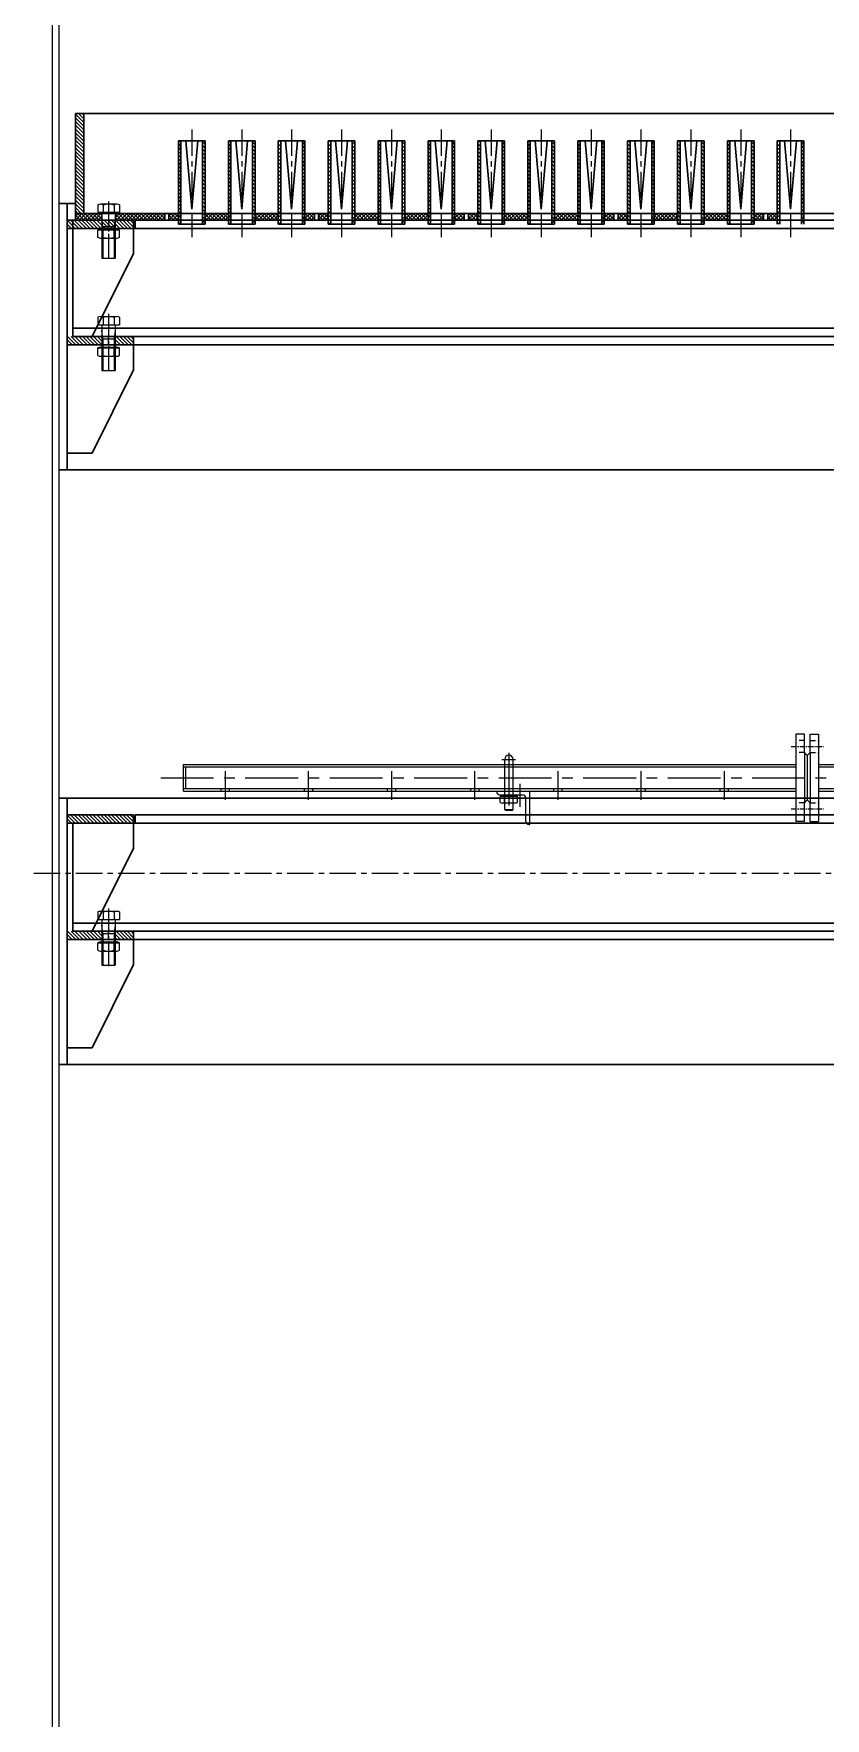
# Model space of a CAD drawing. Header units: millimetres. Extents: x -1286879 to -1269059, y -656245 to -631015.
# Drawn here: x -1283862 to -1282910, y -639587 to -637563 of the extents above; entities that cross this region are included whole.
import ezdxf

# ---------------------------------------------------------------- set-up
doc = ezdxf.new("R2010")
doc.units = ezdxf.units.MM
for name, pattern in [('CENTER', [50.8, 31.75, -6.35, 6.35, -6.35]), ('DASHED', [19.05, 12.7, -6.35]), ('EB_DASHDOT', [39, 30, -3, 3, -3])]:
    doc.linetypes.add(name, pattern=pattern)
doc.layers.get('0').update_dxf_attribs({"linetype": 'CONTINUOUS'})
for name, color, linetype in [('EbLayer1', 7, 'CONTINUOUS'), ('EbLayer2', 1, 'EB_DASHDOT'), ('EbLayer4', 7, 'CONTINUOUS')]:
    doc.layers.add(name, color=color, linetype=linetype)
pattern_1 = [(135, (-2535402.567, -118650.8062), (2.24506403, 2.24506403), []), (45, (-2535402.567, -118650.8062), (2.24506403, -2.24506403), [])]
pattern_2 = [(135, (-2535402.567, -118650.8062), (2.24506403, 2.24506403), [])]

# ---------------------------------------------------------------- blocks, each defined once
blk = doc.blocks.new('EB_BLOCK1', base_point=(-28.1, -59.9))
at = {"layer": 'EbLayer1'}
for p, q in [((-38.1, -50.1), (-38.1, -69.7)), ((-37.2, -46.8), (-28.1, -46.8)), ((-37.2, -53.4), (-28.1, -53.4)), ((-28.1, -46.8), (-28.1, -73)), ((-28.1, -51.9), (-28.1, -67.9)), ((-28.1, -51.9), (26.9, -51.9)), ((-11.1, -51.9), (-11.1, -67.9)), ((26.9, -51.9), (26.9, -67.9)), ((-37.2, -66.5), (-28.1, -66.5)), ((-37.2, -73), (-28.1, -73)), ((-28.1, -67.9), (26.9, -67.9))]:
    blk.add_line(p, q, dxfattribs=at)
for centre, radius, start, end in [((-31.8, -50.1), 6.34, 148.9424, 211.0576), ((-14.1, -59.9), 24, 164.1807, 195.8193), ((-31.8, -69.7), 6.34, 148.9424, 211.0576)]:
    blk.add_arc(centre, radius, start, end, dxfattribs=at)
at = {"layer": 'EbLayer2', "linetype": 'EB_DASHDOT'}
blk.add_line((-41.1, -59.9), (29.9, -59.9), dxfattribs=at)
at = {"layer": 'EbLayer4'}
for p, q in [((-11.1, -53.1), (-21.1, -51.9)), ((-11.1, -53.1), (26.9, -53.1)), ((-21.1, -67.9), (-11.1, -66.7)), ((-11.1, -66.7), (26.9, -66.7))]:
    blk.add_line(p, q, dxfattribs=at)

msp = doc.modelspace()

# ---------------------------------------------------------------- hatches: boundary and pattern name
h = msp.add_hatch()
h.set_pattern_fill('ANSI31', color=256, style=0)
h.set_pattern_definition(pattern_2)
h.paths.add_polyline_path([(-1283811.7, -637658.6), (-1283801.7, -637658.6), (-1283801.7, -637778.6), (-1283811.7, -637778.6)])
at = {"ltscale": 0.5}
h = msp.add_hatch(dxfattribs=at)
h.set_pattern_fill('ANSI31', color=256, style=0)
h.set_pattern_definition([(135, (-2536122.567, -118650.8062), (2.24506403, 2.24506403), [])])
h.paths.add_polyline_path([(-1283658.7, -637691.6), (-1283655.7, -637691.6), (-1283655.7, -637791.6), (-1283658.7, -637791.6)])
h.paths.add_polyline_path([(-1283687.7, -637691.6), (-1283684.7, -637691.6), (-1283684.7, -637791.6), (-1283687.7, -637791.6)])
h = msp.add_hatch(dxfattribs=at)
h.set_pattern_fill('ANSI31', color=256, style=0)
h.set_pattern_definition([(135, (-2536062.567, -118650.8062), (2.24506403, 2.24506403), [])])
h.paths.add_polyline_path([(-1283598.7, -637691.6), (-1283595.7, -637691.6), (-1283595.7, -637791.6), (-1283598.7, -637791.6)])
h.paths.add_polyline_path([(-1283627.7, -637691.6), (-1283624.7, -637691.6), (-1283624.7, -637791.6), (-1283627.7, -637791.6)])
h = msp.add_hatch(dxfattribs=at)
h.set_pattern_fill('ANSI31', color=256, style=0)
h.set_pattern_definition([(135, (-2536002.567, -118650.8062), (2.24506403, 2.24506403), [])])
h.paths.add_polyline_path([(-1283538.7, -637691.6), (-1283535.7, -637691.6), (-1283535.7, -637791.6), (-1283538.7, -637791.6)])
h.paths.add_polyline_path([(-1283567.7, -637691.6), (-1283564.7, -637691.6), (-1283564.7, -637791.6), (-1283567.7, -637791.6)])
h = msp.add_hatch(dxfattribs=at)
h.set_pattern_fill('ANSI31', color=256, style=0)
h.set_pattern_definition([(135, (-2535942.567, -118650.8062), (2.24506403, 2.24506403), [])])
h.paths.add_polyline_path([(-1283478.7, -637691.6), (-1283475.7, -637691.6), (-1283475.7, -637791.6), (-1283478.7, -637791.6)])
h.paths.add_polyline_path([(-1283507.7, -637691.6), (-1283504.7, -637691.6), (-1283504.7, -637791.6), (-1283507.7, -637791.6)])
h = msp.add_hatch(dxfattribs=at)
h.set_pattern_fill('ANSI31', color=256, style=0)
h.set_pattern_definition([(135, (-2535882.567, -118650.8062), (2.24506403, 2.24506403), [])])
h.paths.add_polyline_path([(-1283418.7, -637691.6), (-1283415.7, -637691.6), (-1283415.7, -637791.6), (-1283418.7, -637791.6)])
h.paths.add_polyline_path([(-1283447.7, -637691.6), (-1283444.7, -637691.6), (-1283444.7, -637791.6), (-1283447.7, -637791.6)])
h = msp.add_hatch(dxfattribs=at)
h.set_pattern_fill('ANSI31', color=256, style=0)
h.set_pattern_definition([(135, (-2535822.567, -118650.8062), (2.24506403, 2.24506403), [])])
h.paths.add_polyline_path([(-1283358.7, -637691.6), (-1283355.7, -637691.6), (-1283355.7, -637791.6), (-1283358.7, -637791.6)])
h.paths.add_polyline_path([(-1283387.7, -637691.6), (-1283384.7, -637691.6), (-1283384.7, -637791.6), (-1283387.7, -637791.6)])
h = msp.add_hatch(dxfattribs=at)
h.set_pattern_fill('ANSI31', color=256, style=0)
h.set_pattern_definition([(135, (-2535762.567, -118650.8062), (2.24506403, 2.24506403), [])])
h.paths.add_polyline_path([(-1283298.7, -637691.6), (-1283295.7, -637691.6), (-1283295.7, -637791.6), (-1283298.7, -637791.6)])
h.paths.add_polyline_path([(-1283327.7, -637691.6), (-1283324.7, -637691.6), (-1283324.7, -637791.6), (-1283327.7, -637791.6)])
h = msp.add_hatch(dxfattribs=at)
h.set_pattern_fill('ANSI31', color=256, style=0)
h.set_pattern_definition([(135, (-2535702.567, -118650.8062), (2.24506403, 2.24506403), [])])
h.paths.add_polyline_path([(-1283238.7, -637691.6), (-1283235.7, -637691.6), (-1283235.7, -637791.6), (-1283238.7, -637791.6)])
h.paths.add_polyline_path([(-1283267.7, -637691.6), (-1283264.7, -637691.6), (-1283264.7, -637791.6), (-1283267.7, -637791.6)])
h = msp.add_hatch(dxfattribs=at)
h.set_pattern_fill('ANSI31', color=256, style=0)
h.set_pattern_definition([(135, (-2535642.567, -118650.8062), (2.24506403, 2.24506403), [])])
h.paths.add_polyline_path([(-1283178.7, -637691.6), (-1283175.7, -637691.6), (-1283175.7, -637791.6), (-1283178.7, -637791.6)])
h.paths.add_polyline_path([(-1283207.7, -637691.6), (-1283204.7, -637691.6), (-1283204.7, -637791.6), (-1283207.7, -637791.6)])
h = msp.add_hatch(dxfattribs=at)
h.set_pattern_fill('ANSI31', color=256, style=0)
h.set_pattern_definition([(135, (-2535582.567, -118650.8062), (2.24506403, 2.24506403), [])])
h.paths.add_polyline_path([(-1283118.7, -637691.6), (-1283115.7, -637691.6), (-1283115.7, -637791.6), (-1283118.7, -637791.6)])
h.paths.add_polyline_path([(-1283147.7, -637691.6), (-1283144.7, -637691.6), (-1283144.7, -637791.6), (-1283147.7, -637791.6)])
h = msp.add_hatch(dxfattribs=at)
h.set_pattern_fill('ANSI31', color=256, style=0)
h.set_pattern_definition([(135, (-2535522.567, -118650.8062), (2.24506403, 2.24506403), [])])
h.paths.add_polyline_path([(-1283058.7, -637691.6), (-1283055.7, -637691.6), (-1283055.7, -637791.6), (-1283058.7, -637791.6)])
h.paths.add_polyline_path([(-1283087.7, -637691.6), (-1283084.7, -637691.6), (-1283084.7, -637791.6), (-1283087.7, -637791.6)])
h = msp.add_hatch(dxfattribs=at)
h.set_pattern_fill('ANSI31', color=256, style=0)
h.set_pattern_definition([(135, (-2535462.567, -118650.8062), (2.24506403, 2.24506403), [])])
h.paths.add_polyline_path([(-1282998.7, -637691.6), (-1282995.7, -637691.6), (-1282995.7, -637791.6), (-1282998.7, -637791.6)])
h.paths.add_polyline_path([(-1283027.7, -637691.6), (-1283024.7, -637691.6), (-1283024.7, -637791.6), (-1283027.7, -637791.6)])
h = msp.add_hatch(dxfattribs=at)
h.set_pattern_fill('ANSI31', color=256, style=0)
h.set_pattern_definition(pattern_2)
h.paths.add_polyline_path([(-1282938.7, -637691.6), (-1282935.7, -637691.6), (-1282935.7, -637791.6), (-1282938.7, -637791.6)])
h.paths.add_polyline_path([(-1282967.7, -637691.6), (-1282964.7, -637691.6), (-1282964.7, -637791.6), (-1282967.7, -637791.6)])
h = msp.add_hatch(dxfattribs=at)
h.set_pattern_fill('ANSI31', color=256, style=0)
h.set_pattern_definition([(135, (-2550376.083, -119656.0307), (2.24506403, 2.24506403), [])])
h.paths.add_polyline_path([(-1283821.7, -637796.6), (-1283821.7, -637786.6), (-1283741.7, -637786.6), (-1283741.7, -637796.6)])
h.paths.add_polyline_path([(-1283821.7, -637936.6), (-1283821.7, -637926.6), (-1283779.7, -637926.6), (-1283779.7, -637936.6)])
h.paths.add_polyline_path([(-1283741.7, -637926.6), (-1283741.7, -637936.6), (-1283763.7, -637936.6), (-1283763.7, -637926.6)])
h = msp.add_hatch()
h.set_pattern_fill('ANSI37', color=256, style=0)
h.set_pattern_definition(pattern_1)
h.paths.add_polyline_path([(-1283779.7, -637778.6), (-1283779.7, -637786.6), (-1283811.7, -637786.6), (-1283811.7, -637778.6)])
h.paths.add_polyline_path([(-1283763.7, -637786.6), (-1283763.7, -637778.6), (-1283704.2, -637778.6), (-1283704.2, -637786.6)])
h.paths.add_polyline_path([(-1283699.2, -637786.6), (-1283699.2, -637778.6), (-1283687.7, -637778.6), (-1283687.7, -637786.6)])
h = msp.add_hatch()
h.set_pattern_fill('ANSI37', color=256, style=0)
h.set_pattern_definition(pattern_1)
h.paths.add_polyline_path([(-1283627.7, -637786.6), (-1283627.7, -637778.6), (-1283655.7, -637778.6), (-1283655.7, -637786.6)])
h.paths.add_polyline_path([(-1283567.7, -637786.6), (-1283567.7, -637778.6), (-1283595.7, -637778.6), (-1283595.7, -637786.6)])
h.paths.add_polyline_path([(-1283524.2, -637786.6), (-1283524.2, -637778.6), (-1283535.7, -637778.6), (-1283535.7, -637786.6)])
h.paths.add_polyline_path([(-1283507.7, -637786.6), (-1283507.7, -637778.6), (-1283519.2, -637778.6), (-1283519.2, -637786.6)])
h.paths.add_polyline_path([(-1283447.7, -637786.6), (-1283447.7, -637778.6), (-1283475.7, -637778.6), (-1283475.7, -637786.6)])
h.paths.add_polyline_path([(-1283387.7, -637786.6), (-1283387.7, -637778.6), (-1283415.7, -637778.6), (-1283415.7, -637786.6)])
h.paths.add_polyline_path([(-1283344.2, -637786.6), (-1283344.2, -637778.6), (-1283355.7, -637778.6), (-1283355.7, -637786.6)])
h.paths.add_polyline_path([(-1283327.7, -637778.6), (-1283339.2, -637778.6), (-1283339.2, -637786.6), (-1283327.7, -637786.6)])
h = msp.add_hatch()
h.set_pattern_fill('ANSI37', color=256, style=0)
h.set_pattern_definition(pattern_1)
h.paths.add_polyline_path([(-1283267.7, -637786.6), (-1283267.7, -637778.6), (-1283295.7, -637778.6), (-1283295.7, -637786.6)])
h.paths.add_polyline_path([(-1283207.7, -637786.6), (-1283207.7, -637778.6), (-1283235.7, -637778.6), (-1283235.7, -637786.6)])
h.paths.add_polyline_path([(-1283164.2, -637778.6), (-1283175.7, -637778.6), (-1283175.7, -637786.6), (-1283164.2, -637786.6)])
h.paths.add_polyline_path([(-1283147.7, -637786.6), (-1283147.7, -637778.6), (-1283159.2, -637778.6), (-1283159.2, -637786.6)])
h.paths.add_polyline_path([(-1283087.7, -637786.6), (-1283087.7, -637778.6), (-1283115.7, -637778.6), (-1283115.7, -637786.6)])
h.paths.add_polyline_path([(-1283027.7, -637786.6), (-1283027.7, -637778.6), (-1283055.7, -637778.6), (-1283055.7, -637786.6)])
h.paths.add_polyline_path([(-1282984.2, -637786.6), (-1282984.2, -637778.6), (-1282995.7, -637778.6), (-1282995.7, -637786.6)])
h.paths.add_polyline_path([(-1282967.7, -637786.6), (-1282967.7, -637778.6), (-1282979.2, -637778.6), (-1282979.2, -637786.6)])
h = msp.add_hatch(dxfattribs=at)
h.set_pattern_fill('ANSI31', color=256, style=0)
h.set_pattern_definition([(135, (-2550376.083, -120370.5307), (2.24506403, 2.24506403), [])])
h.paths.add_polyline_path([(-1283821.7, -638511.1), (-1283821.7, -638501.1), (-1283741.7, -638501.1), (-1283741.7, -638511.1)])
h.paths.add_polyline_path([(-1283821.7, -638651.1), (-1283821.7, -638641.1), (-1283779.7, -638641.1), (-1283779.7, -638651.1)])
h.paths.add_polyline_path([(-1283741.7, -638641.1), (-1283741.7, -638651.1), (-1283763.7, -638651.1), (-1283763.7, -638641.1)])

# ---------------------------------------------------------------- linework, layer by layer
at = {"color": 4, "ltscale": 0.5}
for p, q in [((-1283839.7, -632986.6), (-1283839.7, -642086.6)), ((-1283831.7, -632986.6), (-1283831.7, -652136.6)), ((-1282945.4, -638404.1), (-1282945.4, -638509.1)), ((-1282935.2, -638404.1), (-1282945.4, -638404.1)), ((-1282935.2, -638426.3), (-1282935.2, -638404.1)), ((-1282928.3, -638426.3), (-1282928.3, -638404.1)), ((-1282928.3, -638404.1), (-1282918.1, -638404.1)), ((-1282918.1, -638404.1), (-1282918.1, -638509.1)), ((-1283295.4, -638494.6), (-1283295.4, -638434.6)), ((-1283285.4, -638494.6), (-1283285.4, -638434.6)), ((-1282931.7, -638429.8), (-1282935.2, -638426.3)), ((-1282931.7, -638429.8), (-1282928.3, -638426.3)), ((-1282931.7, -638429.8), (-1282931.7, -638483.3)), ((-1282931.7, -638429.8), (-1282931.7, -638483.3)), ((-1283681.7, -638440.6), (-1282945.4, -638440.6)), ((-1283681.7, -638472.6), (-1283681.7, -638440.6)), ((-1283681.7, -638443.6), (-1282945.4, -638443.6)), ((-1283678.7, -638469.6), (-1283678.7, -638443.6)), ((-1282918.1, -638440.6), (-1282873.3, -638440.6)), ((-1282918.1, -638443.6), (-1282870.1, -638443.6)), ((-1283681.7, -638469.6), (-1282945.4, -638469.6)), ((-1283681.7, -638472.6), (-1282945.4, -638472.6)), ((-1283305.4, -638473.1), (-1283305.4, -638472.6)), ((-1283301.4, -638477.1), (-1283274, -638477.1)), ((-1283265.4, -638512.6), (-1283265.4, -638472.6)), ((-1282918.1, -638469.6), (-1282870.1, -638469.6)), ((-1282918.1, -638472.6), (-1282873.3, -638472.6)), ((-1283295.4, -638494.6), (-1283294.4, -638495.6)), ((-1283294.4, -638495.6), (-1283286.4, -638495.6)), ((-1283286.4, -638495.6), (-1283285.4, -638494.6)), ((-1283270, -638508.6), (-1283270, -638481.1)), ((-1282931.7, -638483.3), (-1282935.2, -638486.8)), ((-1282935.2, -638509.1), (-1282935.2, -638486.8)), ((-1282931.7, -638483.3), (-1282928.3, -638486.8)), ((-1282928.3, -638509.1), (-1282928.3, -638486.8)), ((-1283266, -638512.6), (-1283265.4, -638512.6)), ((-1282935.2, -638509.1), (-1282945.4, -638509.1)), ((-1282928.3, -638509.1), (-1282918.1, -638509.1))]:
    msp.add_line(p, q, dxfattribs=at)
at = {"linetype": 'CENTER', "ltscale": 0.2}
for p, q in [((-1282950.9, -638419.1), (-1282912.2, -638419.1)), ((-1282950.9, -638494.1), (-1282912.2, -638494.1))]:
    msp.add_line(p, q, dxfattribs=at)
at = {"color": 4, "linetype": 'DASHED', "ltscale": 0.5}
for p, q in [((-1282935.2, -638411.8), (-1282945.4, -638411.8)), ((-1282928.3, -638411.8), (-1282918.1, -638411.8)), ((-1282935.2, -638426.3), (-1282945.4, -638426.3)), ((-1282928.3, -638426.3), (-1282918.1, -638426.3)), ((-1282935.2, -638486.8), (-1282945.4, -638486.8)), ((-1282928.3, -638486.8), (-1282918.1, -638486.8)), ((-1282935.2, -638501.3), (-1282945.4, -638501.3)), ((-1282928.3, -638501.3), (-1282918.1, -638501.3))]:
    msp.add_line(p, q, dxfattribs=at)
at = {"linetype": 'CENTER', "ltscale": 2}
for p, q in [((-1283298.8, -638434.6), (-1283282.5, -638434.6)), ((-1283290.4, -638426.5), (-1283290.4, -638496.6)), ((-1283709, -638456.6), (-1281959.7, -638456.6)), ((-1283631.7, -638448.5), (-1283631.7, -638483)), ((-1283531.7, -638448.5), (-1283531.7, -638483)), ((-1283431.7, -638448.5), (-1283431.7, -638483)), ((-1283331.7, -638448.5), (-1283331.7, -638483)), ((-1283231.7, -638448.5), (-1283231.7, -638483)), ((-1283131.7, -638448.5), (-1283131.7, -638483)), ((-1283031.7, -638448.5), (-1283031.7, -638483)), ((-1283636.7, -638469.6), (-1283636.7, -638472.6)), ((-1283626.7, -638469.6), (-1283626.7, -638472.6)), ((-1283536.7, -638469.6), (-1283536.7, -638472.6)), ((-1283526.7, -638469.6), (-1283526.7, -638472.6)), ((-1283436.7, -638469.6), (-1283436.7, -638472.6)), ((-1283426.7, -638469.6), (-1283426.7, -638472.6)), ((-1283336.7, -638469.6), (-1283336.7, -638472.6)), ((-1283326.7, -638469.6), (-1283326.7, -638472.6)), ((-1283276.7, -638491.6), (-1283276.7, -638463.8)), ((-1283236.7, -638469.6), (-1283236.7, -638472.6)), ((-1283226.7, -638469.6), (-1283226.7, -638472.6)), ((-1283136.7, -638469.6), (-1283136.7, -638472.6)), ((-1283126.7, -638469.6), (-1283126.7, -638472.6)), ((-1283036.7, -638469.6), (-1283036.7, -638472.6)), ((-1283026.7, -638469.6), (-1283026.7, -638472.6))]:
    msp.add_line(p, q, dxfattribs=at)
at = {"ltscale": 0.5}
for p, q in [((-1282935.2, -638426.3), (-1282935.2, -638486.8)), ((-1282928.3, -638426.3), (-1282928.3, -638486.8)), ((-1283295.4, -638494.6), (-1283285.4, -638494.6))]:
    msp.add_line(p, q, dxfattribs=at)
at = {"color": 4, "ltscale": 0.5}
for centre, radius, start, end in [((-1283290.4, -638434.6), 5, 0, 180), ((-1283301.4, -638473.1), 4, 180, 270), ((-1283274, -638481.1), 4, 0, 90), ((-1283266, -638508.6), 4, 180, 270)]:
    msp.add_arc(centre, radius, start, end, dxfattribs=at)
at = {"layer": 'EbLayer1'}
for p, q in [((-1283784.8, -637798.3), (-1283758.7, -637798.3)), ((-1283784.8, -637807.4), (-1283784.8, -637798.3)), ((-1283781.5, -637797.4), (-1283761.9, -637797.4)), ((-1283781.5, -637808.3), (-1283761.9, -637808.3)), ((-1283779.7, -637798.3), (-1283763.7, -637798.3)), ((-1283778.3, -637807.4), (-1283778.3, -637798.3)), ((-1283765.2, -637807.4), (-1283765.2, -637798.3)), ((-1283758.7, -637807.4), (-1283758.7, -637798.3)), ((-1283784.8, -637940.3), (-1283758.7, -637940.3)), ((-1283784.8, -637949.4), (-1283784.8, -637940.3)), ((-1283781.5, -637939.4), (-1283761.9, -637939.4)), ((-1283781.5, -637950.3), (-1283761.9, -637950.3)), ((-1283779.7, -637940.3), (-1283763.7, -637940.3)), ((-1283778.3, -637949.4), (-1283778.3, -637940.3)), ((-1283765.2, -637949.4), (-1283765.2, -637940.3)), ((-1283758.7, -637949.4), (-1283758.7, -637940.3)), ((-1283300.9, -638486.3), (-1283300.9, -638479)), ((-1283280, -638479), (-1283300.9, -638479)), ((-1283282.6, -638478.3), (-1283298.3, -638478.3)), ((-1283284, -638479), (-1283296.8, -638479)), ((-1283295.7, -638486.3), (-1283295.7, -638479)), ((-1283285.2, -638486.3), (-1283285.2, -638479)), ((-1283280, -638486.3), (-1283280, -638479)), ((-1283282.6, -638487), (-1283298.3, -638487)), ((-1283784.8, -638654.8), (-1283758.7, -638654.8)), ((-1283784.8, -638663.9), (-1283784.8, -638654.8)), ((-1283781.5, -638653.9), (-1283761.9, -638653.9)), ((-1283779.7, -638654.8), (-1283763.7, -638654.8)), ((-1283778.3, -638663.9), (-1283778.3, -638654.8)), ((-1283765.2, -638663.9), (-1283765.2, -638654.8)), ((-1283758.7, -638663.9), (-1283758.7, -638654.8)), ((-1283781.5, -638664.8), (-1283761.9, -638664.8))]:
    msp.add_line(p, q, dxfattribs=at)
for centre, radius, start, end in [((-1283781.5, -637803.7), 6.34, 58.9424, 121.0576), ((-1283781.5, -637801.9), 6.34, 238.9424, 301.0576), ((-1283771.7, -637821.4), 24, 74.1807, 105.8193), ((-1283771.7, -637784.3), 24, 254.1807, 285.8193), ((-1283761.9, -637803.7), 6.34, 58.9424, 121.0576), ((-1283761.9, -637801.9), 6.34, 238.9424, 301.0576), ((-1283781.5, -637945.7), 6.34, 58.9424, 121.0576), ((-1283781.5, -637943.9), 6.34, 238.9424, 301.0576), ((-1283771.7, -637963.4), 24, 74.1807, 105.8193), ((-1283771.7, -637926.3), 24, 254.1807, 285.8193), ((-1283761.9, -637945.7), 6.34, 58.9424, 121.0576), ((-1283761.9, -637943.9), 6.34, 238.9424, 301.0576), ((-1283298.3, -638483.4), 5.07, 58.9424, 121.0576), ((-1283290.4, -638497.5), 19.2, 74.1807, 105.8193), ((-1283282.6, -638483.4), 5.07, 58.9424, 121.0576), ((-1283298.3, -638482), 5.07, 238.9424, 301.0576), ((-1283290.4, -638467.8), 19.2, 254.1807, 285.8193), ((-1283282.6, -638482), 5.07, 238.9424, 301.0576), ((-1283781.5, -638660.2), 6.34, 58.9424, 121.0576), ((-1283771.7, -638677.9), 24, 74.1807, 105.8193), ((-1283761.9, -638660.2), 6.34, 58.9424, 121.0576), ((-1283781.5, -638658.4), 6.34, 238.9424, 301.0576), ((-1283771.7, -638640.8), 24, 254.1807, 285.8193), ((-1283761.9, -638658.4), 6.34, 238.9424, 301.0576)]:
    msp.add_arc(centre, radius, start, end, dxfattribs=at)
at = {"layer": 'EbLayer2', "color": 7, "linetype": 'CENTER'}
for p, q in [((-1283671.7, -637677.7), (-1283671.7, -637807.2)), ((-1283611.7, -637677.7), (-1283611.7, -637807.2)), ((-1283551.7, -637677.7), (-1283551.7, -637807.2)), ((-1283491.7, -637677.7), (-1283491.7, -637807.2)), ((-1283431.7, -637677.7), (-1283431.7, -637807.2)), ((-1283371.7, -637677.7), (-1283371.7, -637807.2)), ((-1283311.7, -637677.7), (-1283311.7, -637807.2)), ((-1283251.7, -637677.7), (-1283251.7, -637807.2)), ((-1283191.7, -637677.7), (-1283191.7, -637807.2)), ((-1283131.7, -637677.7), (-1283131.7, -637807.2)), ((-1283071.7, -637677.7), (-1283071.7, -637807.2)), ((-1283011.7, -637677.7), (-1283011.7, -637807.2)), ((-1282951.7, -637677.7), (-1282951.7, -637807.2)), ((-1283861.8, -638571.1), (-1281789.2, -638571.1))]:
    msp.add_line(p, q, dxfattribs=at)
at = {"layer": 'EbLayer2', "color": 7, "linetype": 'EB_DASHDOT', "ltscale": 20}
for p, q in [((-1283771.7, -637796.3), (-1283771.7, -637791.3)), ((-1283771.7, -637796.3), (-1283771.7, -637791.3)), ((-1283771.7, -637796.3), (-1283771.7, -637791.3)), ((-1283771.7, -637936.3), (-1283771.7, -637926.3)), ((-1283771.7, -637936.3), (-1283771.7, -637926.3)), ((-1283771.7, -637936.3), (-1283771.7, -637926.3)), ((-1283771.7, -638650.8), (-1283771.7, -638640.8)), ((-1283771.7, -638650.8), (-1283771.7, -638640.8)), ((-1283771.7, -638650.8), (-1283771.7, -638640.8))]:
    msp.add_line(p, q, dxfattribs=at)
at = {"layer": 'EbLayer4', "color": 6, "linetype": 'Continuous', "lineweight": 30}
for p, q in [((-1281851.7, -637658.6), (-1283811.7, -637658.6)), ((-1283811.7, -637786.6), (-1283811.7, -637658.6)), ((-1283801.7, -637778.6), (-1283801.7, -637658.6)), ((-1283687.7, -637791.6), (-1283687.7, -637691.6)), ((-1283687.7, -637691.6), (-1283655.7, -637691.6)), ((-1283684.7, -637791.6), (-1283684.7, -637691.6)), ((-1283671.7, -637773.6), (-1283678.9, -637691.6)), ((-1283671.7, -637773.6), (-1283664.6, -637691.6)), ((-1283658.7, -637791.6), (-1283658.7, -637691.6)), ((-1283655.7, -637791.6), (-1283655.7, -637691.6)), ((-1283627.7, -637791.6), (-1283627.7, -637691.6)), ((-1283627.7, -637691.6), (-1283595.7, -637691.6)), ((-1283624.7, -637791.6), (-1283624.7, -637691.6)), ((-1283611.7, -637773.6), (-1283618.9, -637691.6)), ((-1283611.7, -637773.6), (-1283604.6, -637691.6)), ((-1283598.7, -637791.6), (-1283598.7, -637691.6)), ((-1283595.7, -637791.6), (-1283595.7, -637691.6)), ((-1283567.7, -637791.6), (-1283567.7, -637691.6)), ((-1283567.7, -637691.6), (-1283535.7, -637691.6)), ((-1283564.7, -637791.6), (-1283564.7, -637691.6)), ((-1283551.7, -637773.6), (-1283558.9, -637691.6)), ((-1283551.7, -637773.6), (-1283544.6, -637691.6)), ((-1283538.7, -637791.6), (-1283538.7, -637691.6)), ((-1283535.7, -637791.6), (-1283535.7, -637691.6)), ((-1283507.7, -637791.6), (-1283507.7, -637691.6)), ((-1283507.7, -637691.6), (-1283475.7, -637691.6)), ((-1283504.7, -637791.6), (-1283504.7, -637691.6)), ((-1283491.7, -637773.6), (-1283498.9, -637691.6)), ((-1283491.7, -637773.6), (-1283484.6, -637691.6)), ((-1283478.7, -637791.6), (-1283478.7, -637691.6)), ((-1283475.7, -637791.6), (-1283475.7, -637691.6)), ((-1283447.7, -637791.6), (-1283447.7, -637691.6)), ((-1283447.7, -637691.6), (-1283415.7, -637691.6)), ((-1283444.7, -637791.6), (-1283444.7, -637691.6)), ((-1283431.7, -637773.6), (-1283438.9, -637691.6)), ((-1283431.7, -637773.6), (-1283424.6, -637691.6)), ((-1283418.7, -637791.6), (-1283418.7, -637691.6)), ((-1283415.7, -637791.6), (-1283415.7, -637691.6)), ((-1283387.7, -637791.6), (-1283387.7, -637691.6)), ((-1283387.7, -637691.6), (-1283355.7, -637691.6)), ((-1283384.7, -637791.6), (-1283384.7, -637691.6)), ((-1283371.7, -637773.6), (-1283378.9, -637691.6)), ((-1283371.7, -637773.6), (-1283364.6, -637691.6)), ((-1283358.7, -637791.6), (-1283358.7, -637691.6)), ((-1283355.7, -637791.6), (-1283355.7, -637691.6)), ((-1283327.7, -637791.6), (-1283327.7, -637691.6)), ((-1283327.7, -637691.6), (-1283295.7, -637691.6)), ((-1283324.7, -637791.6), (-1283324.7, -637691.6)), ((-1283311.7, -637773.6), (-1283318.9, -637691.6)), ((-1283311.7, -637773.6), (-1283304.6, -637691.6)), ((-1283298.7, -637791.6), (-1283298.7, -637691.6)), ((-1283295.7, -637791.6), (-1283295.7, -637691.6)), ((-1283267.7, -637791.6), (-1283267.7, -637691.6)), ((-1283267.7, -637691.6), (-1283235.7, -637691.6)), ((-1283264.7, -637791.6), (-1283264.7, -637691.6)), ((-1283251.7, -637773.6), (-1283258.9, -637691.6)), ((-1283251.7, -637773.6), (-1283244.6, -637691.6)), ((-1283238.7, -637791.6), (-1283238.7, -637691.6)), ((-1283235.7, -637791.6), (-1283235.7, -637691.6)), ((-1283207.7, -637791.6), (-1283207.7, -637691.6)), ((-1283207.7, -637691.6), (-1283175.7, -637691.6)), ((-1283204.7, -637791.6), (-1283204.7, -637691.6)), ((-1283191.7, -637773.6), (-1283198.9, -637691.6)), ((-1283191.7, -637773.6), (-1283184.6, -637691.6)), ((-1283178.7, -637791.6), (-1283178.7, -637691.6)), ((-1283175.7, -637791.6), (-1283175.7, -637691.6)), ((-1283147.7, -637791.6), (-1283147.7, -637691.6)), ((-1283147.7, -637691.6), (-1283115.7, -637691.6)), ((-1283144.7, -637791.6), (-1283144.7, -637691.6)), ((-1283131.7, -637773.6), (-1283138.9, -637691.6)), ((-1283131.7, -637773.6), (-1283124.6, -637691.6)), ((-1283118.7, -637791.6), (-1283118.7, -637691.6)), ((-1283115.7, -637791.6), (-1283115.7, -637691.6)), ((-1283087.7, -637791.6), (-1283087.7, -637691.6)), ((-1283087.7, -637691.6), (-1283055.7, -637691.6)), ((-1283084.7, -637791.6), (-1283084.7, -637691.6)), ((-1283071.7, -637773.6), (-1283078.9, -637691.6)), ((-1283071.7, -637773.6), (-1283064.6, -637691.6)), ((-1283058.7, -637791.6), (-1283058.7, -637691.6)), ((-1283055.7, -637791.6), (-1283055.7, -637691.6)), ((-1283027.7, -637791.6), (-1283027.7, -637691.6)), ((-1283027.7, -637691.6), (-1282995.7, -637691.6)), ((-1283024.7, -637791.6), (-1283024.7, -637691.6)), ((-1283011.7, -637773.6), (-1283018.9, -637691.6)), ((-1283011.7, -637773.6), (-1283004.6, -637691.6)), ((-1282998.7, -637791.6), (-1282998.7, -637691.6)), ((-1282995.7, -637791.6), (-1282995.7, -637691.6)), ((-1282967.7, -637791.6), (-1282967.7, -637691.6)), ((-1282967.7, -637691.6), (-1282935.7, -637691.6)), ((-1282964.7, -637791.6), (-1282964.7, -637691.6)), ((-1282951.7, -637773.6), (-1282958.9, -637691.6)), ((-1282951.7, -637773.6), (-1282944.6, -637691.6)), ((-1282938.7, -637791.6), (-1282938.7, -637691.6)), ((-1282935.7, -637791.6), (-1282935.7, -637691.6)), ((-1283831.7, -637766.6), (-1283811.7, -637766.6)), ((-1283821.7, -638086.6), (-1283821.7, -637766.6)), ((-1283821.7, -637786.6), (-1283741.7, -637786.6)), ((-1283821.7, -637786.6), (-1283741.7, -637786.6)), ((-1282781.7, -637786.6), (-1283814.7, -637786.6)), ((-1283814.7, -637786.6), (-1283814.7, -637926.6)), ((-1282787.7, -637778.6), (-1283811.7, -637778.6)), ((-1283741.7, -637786.6), (-1283741.7, -637796.6)), ((-1283739.7, -637786.6), (-1283739.7, -637796.6)), ((-1283704.2, -637778.6), (-1283704.2, -637786.6)), ((-1283699.2, -637778.6), (-1283699.2, -637786.6)), ((-1283687.7, -637791.6), (-1283655.7, -637791.6)), ((-1283655.7, -637778.6), (-1283627.7, -637778.6)), ((-1283655.7, -637786.6), (-1283627.7, -637786.6)), ((-1283627.7, -637791.6), (-1283595.7, -637791.6)), ((-1283595.7, -637778.6), (-1283567.7, -637778.6)), ((-1283595.7, -637786.6), (-1283567.7, -637786.6)), ((-1283567.7, -637791.6), (-1283535.7, -637791.6)), ((-1283535.7, -637778.6), (-1283507.7, -637778.6)), ((-1283535.7, -637786.6), (-1283507.7, -637786.6)), ((-1283524.2, -637778.6), (-1283524.2, -637786.6)), ((-1283519.2, -637778.6), (-1283519.2, -637786.6)), ((-1283507.7, -637791.6), (-1283475.7, -637791.6)), ((-1283475.7, -637778.6), (-1283447.7, -637778.6)), ((-1283475.7, -637786.6), (-1283447.7, -637786.6)), ((-1283447.7, -637791.6), (-1283415.7, -637791.6)), ((-1283415.7, -637778.6), (-1283387.7, -637778.6)), ((-1283415.7, -637786.6), (-1283387.7, -637786.6)), ((-1283387.7, -637791.6), (-1283355.7, -637791.6)), ((-1283355.7, -637778.6), (-1283327.7, -637778.6)), ((-1283355.7, -637786.6), (-1283327.7, -637786.6)), ((-1283344.2, -637778.6), (-1283344.2, -637786.6)), ((-1283339.2, -637778.6), (-1283339.2, -637786.6)), ((-1283327.7, -637791.6), (-1283295.7, -637791.6)), ((-1283295.7, -637778.6), (-1283267.7, -637778.6)), ((-1283295.7, -637786.6), (-1283267.7, -637786.6)), ((-1283267.7, -637791.6), (-1283235.7, -637791.6)), ((-1283235.7, -637778.6), (-1283207.7, -637778.6)), ((-1283235.7, -637786.6), (-1283207.7, -637786.6)), ((-1283207.7, -637791.6), (-1283175.7, -637791.6)), ((-1283175.7, -637778.6), (-1283147.7, -637778.6)), ((-1283175.7, -637786.6), (-1283147.7, -637786.6)), ((-1283164.2, -637778.6), (-1283164.2, -637786.6)), ((-1283159.2, -637778.6), (-1283159.2, -637786.6)), ((-1283147.7, -637791.6), (-1283115.7, -637791.6)), ((-1283115.7, -637778.6), (-1283087.7, -637778.6)), ((-1283115.7, -637786.6), (-1283087.7, -637786.6)), ((-1283087.7, -637791.6), (-1283055.7, -637791.6)), ((-1283055.7, -637778.6), (-1283027.7, -637778.6)), ((-1283055.7, -637786.6), (-1283027.7, -637786.6)), ((-1283027.7, -637791.6), (-1282995.7, -637791.6)), ((-1282995.7, -637778.6), (-1282967.7, -637778.6)), ((-1282995.7, -637786.6), (-1282967.7, -637786.6)), ((-1282984.2, -637778.6), (-1282984.2, -637786.6)), ((-1282979.2, -637778.6), (-1282979.2, -637786.6)), ((-1283821.7, -637926.6), (-1283821.7, -637796.6)), ((-1283821.7, -637796.6), (-1283741.7, -637796.6)), ((-1281848.7, -637796.6), (-1283814.7, -637796.6)), ((-1283814.7, -637796.6), (-1283814.7, -637926.6)), ((-1283741.7, -637826.6), (-1283741.7, -637796.6)), ((-1283741.7, -637826.6), (-1283791.7, -637926.6)), ((-1281848.7, -637916.6), (-1283814.7, -637916.6)), ((-1283791.7, -637916.6), (-1283814.7, -637916.6)), ((-1281841.7, -637926.6), (-1283814.7, -637926.6)), ((-1283741.7, -637926.6), (-1283741.7, -637936.6)), ((-1283821.7, -637936.6), (-1283741.7, -637936.6)), ((-1281921.7, -637936.6), (-1283814.7, -637936.6)), ((-1283741.7, -637966.6), (-1283741.7, -637936.6)), ((-1283741.7, -637966.6), (-1283791.7, -638066.6)), ((-1283791.7, -638066.6), (-1283821.7, -638066.6)), ((-1281831.7, -638086.6), (-1283831.7, -638086.6)), ((-1281831.7, -638481.1), (-1283831.7, -638481.1)), ((-1283821.7, -638801.1), (-1283821.7, -638481.1)), ((-1283821.7, -638501.1), (-1283741.7, -638501.1)), ((-1283821.7, -638501.1), (-1283741.7, -638501.1)), ((-1283821.7, -638641.1), (-1283821.7, -638511.1)), ((-1283821.7, -638511.1), (-1283741.7, -638511.1)), ((-1283814.7, -638511.1), (-1283814.7, -638641.1)), ((-1283741.7, -638501.1), (-1283741.7, -638511.1)), ((-1281841.7, -638511.1), (-1283741.7, -638511.1)), ((-1283741.7, -638541.1), (-1283741.7, -638511.1)), ((-1281923.7, -638501.1), (-1283739.7, -638501.1)), ((-1283739.7, -638501.1), (-1283739.7, -638511.1)), ((-1283741.7, -638541.1), (-1283791.7, -638641.1)), ((-1281848.7, -638631.1), (-1283814.7, -638631.1)), ((-1283791.7, -638631.1), (-1283814.7, -638631.1)), ((-1281841.7, -638641.1), (-1283814.7, -638641.1)), ((-1283741.7, -638641.1), (-1283741.7, -638651.1)), ((-1283821.7, -638651.1), (-1283741.7, -638651.1)), ((-1281921.7, -638651.1), (-1283814.7, -638651.1)), ((-1283741.7, -638681.1), (-1283741.7, -638651.1)), ((-1283741.7, -638681.1), (-1283791.7, -638781.1)), ((-1283791.7, -638781.1), (-1283821.7, -638781.1)), ((-1281831.7, -638801.1), (-1283831.7, -638801.1))]:
    msp.add_line(p, q, dxfattribs=at)

# ---------------------------------------------------------------- block references
at = {"layer": 'EbLayer1', "xscale": -1, "rotation": 90}
for p in [(-1283771.7, -637777.3), (-1283771.7, -637912.3), (-1283771.7, -638626.8)]:
    msp.add_blockref('EB_BLOCK1', p, dxfattribs=at)

doc.saveas('drawing.dxf')
